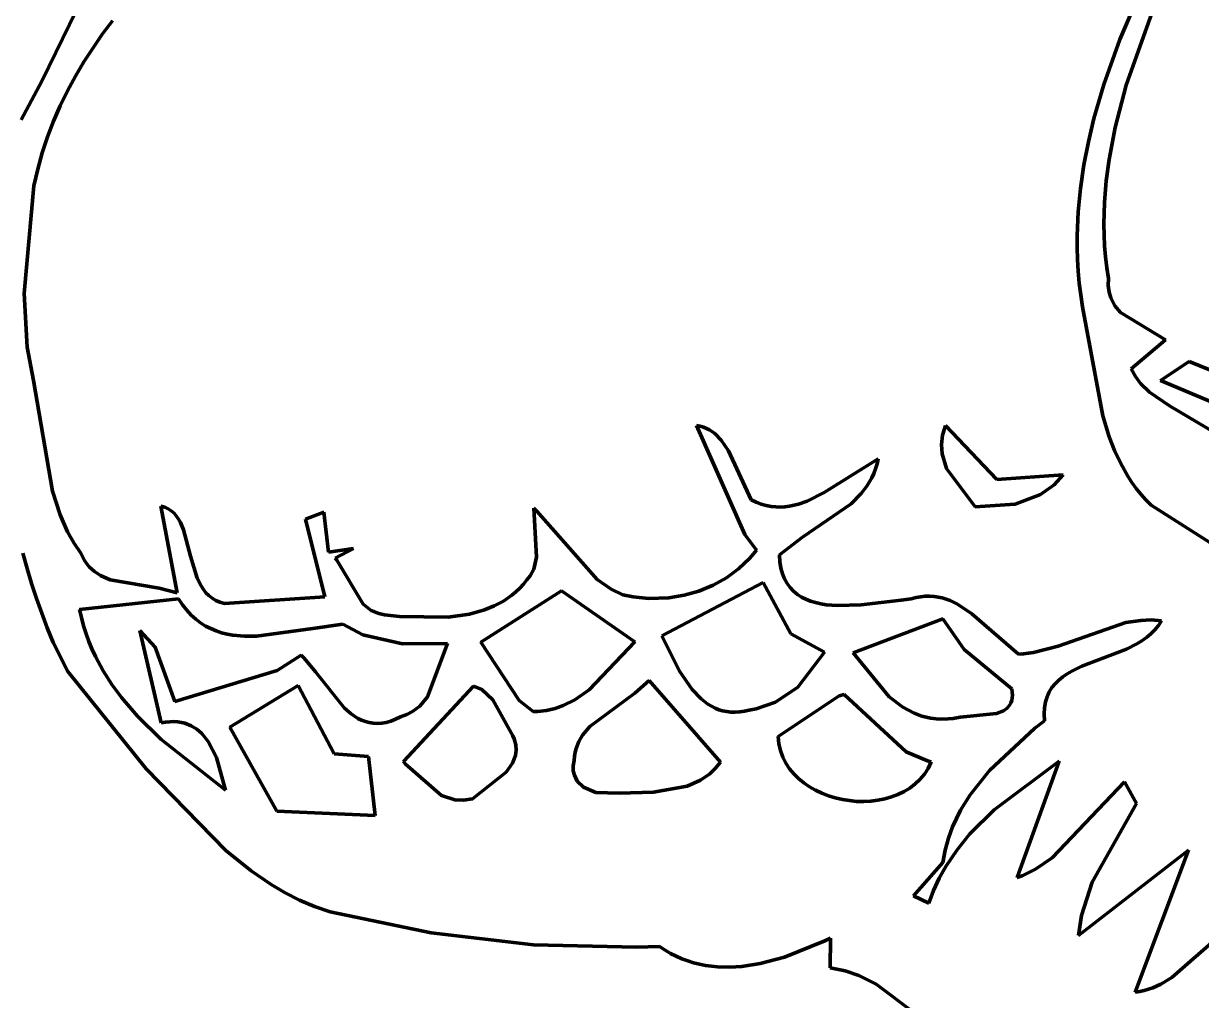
# Model space of a CAD drawing. Header units: millimetres. Extents: x 0 to 15.3, y 0 to 17.7.
# Drawn here: x 4.196 to 5.319, y 14.174 to 15.106 of the extents above; entities that cross this region are included whole.
import ezdxf

# ---------------------------------------------------------------- set-up
doc = ezdxf.new("R2010")
doc.units = ezdxf.units.MM
doc.layers.add('color#0a0a0aff', color=7, linetype='CONTINUOUS', lineweight=100)
doc.layers.add('color#ffffffff', color=7, linetype='CONTINUOUS', lineweight=100)

msp = doc.modelspace()

# ---------------------------------------------------------------- linework, layer by layer
at = {"layer": 'color#0a0a0aff'}
for p, q in [((5.2408, 15.0905), (5.2676, 15.1528)), ((5.2853, 15.1547), (5.247, 15.047)), ((4.213, 15.0506), (4.2529, 15.1324)), ((4.2806, 15.1083), (4.271, 15.0957)), ((4.271, 15.0957), (4.2619, 15.0826)), ((4.2619, 15.0826), (4.2532, 15.0692)), ((5.2256, 15.0476), (5.2408, 15.0905)), ((4.2532, 15.0692), (4.2451, 15.0555)), ((4.1935, 15.0137), (4.213, 15.0506)), ((4.2451, 15.0555), (4.2376, 15.0415)), ((4.2376, 15.0415), (4.2307, 15.0271)), ((5.2162, 15.0149), (5.2256, 15.0476)), ((5.247, 15.047), (5.2365, 15.0066)), ((4.2307, 15.0271), (4.2243, 15.0124)), ((5.2109, 14.9929), (5.2162, 15.0149)), ((4.2243, 15.0124), (4.2186, 14.9975)), ((5.2365, 15.0066), (5.2307, 14.9761)), ((4.2186, 14.9975), (4.2135, 14.9822)), ((5.2066, 14.9707), (5.2109, 14.9929)), ((4.2135, 14.9822), (4.2092, 14.9666)), ((5.2033, 14.9483), (5.2066, 14.9707)), ((5.2307, 14.9761), (5.2279, 14.9556)), ((4.2092, 14.9666), (4.2054, 14.9507)), ((4.2054, 14.9507), (4.1962, 14.8481)), ((5.2012, 14.9259), (5.2033, 14.9483)), ((5.2279, 14.9556), (5.2262, 14.935)), ((5.2002, 14.9033), (5.2012, 14.9259)), ((5.2262, 14.935), (5.2256, 14.9143)), ((5.2256, 14.9143), (5.2258, 14.9039)), ((5.2002, 14.8921), (5.2002, 14.9033)), ((5.2258, 14.9039), (5.2263, 14.8935)), ((5.2005, 14.8807), (5.2002, 14.8921)), ((5.2263, 14.8935), (5.2272, 14.8832)), ((5.2012, 14.8694), (5.2005, 14.8807)), ((5.2272, 14.8832), (5.2284, 14.8727)), ((5.2022, 14.8581), (5.2012, 14.8694)), ((5.2284, 14.8727), (5.23, 14.8623)), ((5.2036, 14.8468), (5.2022, 14.8581)), ((5.23, 14.8623), (5.2298, 14.8556)), ((4.1962, 14.8481), (4.1991, 14.7968)), ((5.2054, 14.8354), (5.2036, 14.8468)), ((5.2298, 14.8556), (5.2306, 14.8494)), ((5.2306, 14.8494), (5.2323, 14.8439)), ((5.2245, 14.7314), (5.2054, 14.8354)), ((5.2323, 14.8439), (5.2362, 14.8365)), ((5.2362, 14.8365), (5.2416, 14.8301)), ((5.2416, 14.8301), (5.2844, 14.8039)), ((5.2844, 14.8039), (5.2516, 14.7764)), ((4.1991, 14.7968), (4.205, 14.7651)), ((5.2795, 14.7651), (5.3071, 14.7834)), ((5.3071, 14.7834), (5.4024, 14.7443)), ((5.2516, 14.7764), (5.2558, 14.7689)), ((5.2558, 14.7689), (5.2606, 14.7624)), ((4.205, 14.7651), (4.2234, 14.6595)), ((5.2606, 14.7624), (5.269, 14.754)), ((5.3688, 14.7275), (5.2795, 14.7651)), ((5.269, 14.754), (5.2883, 14.7408)), ((5.2883, 14.7408), (5.3327, 14.7145)), ((5.2307, 14.7113), (5.2245, 14.7314)), ((4.8834, 14.6181), (4.8373, 14.7222)), ((4.8373, 14.7222), (4.8407, 14.7215)), ((4.8407, 14.7215), (4.8438, 14.7206)), ((4.8438, 14.7206), (4.8496, 14.718)), ((4.8496, 14.718), (4.8546, 14.7147)), ((4.8546, 14.7147), (4.8609, 14.7083)), ((5.0707, 14.704), (5.0718, 14.713)), ((5.0718, 14.713), (5.0736, 14.7191)), ((5.0736, 14.7191), (5.0748, 14.7222)), ((5.0748, 14.7222), (5.1235, 14.6708)), ((4.8609, 14.7083), (4.8677, 14.698)), ((5.0714, 14.6952), (5.0707, 14.704)), ((5.2358, 14.6984), (5.2307, 14.7113)), ((4.8677, 14.698), (4.8895, 14.6513)), ((4.959, 14.6582), (5.0105, 14.6905)), ((5.0105, 14.6905), (5.0094, 14.6856)), ((5.0757, 14.6811), (5.0714, 14.6952)), ((5.2417, 14.6858), (5.2358, 14.6984)), ((5.008, 14.6809), (5.0063, 14.6764)), ((5.0094, 14.6856), (5.008, 14.6809)), ((5.1028, 14.6447), (5.0757, 14.6811)), ((5.2485, 14.6737), (5.2417, 14.6858)), ((5.0044, 14.6722), (4.9998, 14.6643)), ((5.0063, 14.6764), (5.0044, 14.6722)), ((5.1235, 14.6708), (5.1869, 14.675)), ((5.1869, 14.675), (5.1782, 14.6655)), ((5.2524, 14.6679), (5.2485, 14.6737)), ((5.2565, 14.6622), (5.2524, 14.6679)), ((4.2234, 14.6595), (4.2305, 14.637)), ((4.9428, 14.6499), (4.959, 14.6582)), ((4.9943, 14.6572), (4.9846, 14.6475)), ((4.9998, 14.6643), (4.9943, 14.6572)), ((5.1652, 14.6563), (5.141, 14.6473)), ((5.1782, 14.6655), (5.1652, 14.6563)), ((5.2609, 14.6567), (5.2565, 14.6622)), ((5.2656, 14.6514), (5.2609, 14.6567)), ((4.342, 14.5627), (4.3266, 14.6453)), ((4.3266, 14.6453), (4.3303, 14.6442)), ((4.3303, 14.6442), (4.3335, 14.6428)), ((4.8895, 14.6513), (4.8943, 14.6491)), ((4.8943, 14.6491), (4.899, 14.6473)), ((4.899, 14.6473), (4.9037, 14.646)), ((4.9037, 14.646), (4.9083, 14.645)), ((4.9083, 14.645), (4.9128, 14.6445)), ((4.9128, 14.6445), (4.9173, 14.6443)), ((4.9173, 14.6443), (4.9216, 14.6445)), ((4.9216, 14.6445), (4.926, 14.6451)), ((4.926, 14.6451), (4.9345, 14.647)), ((4.9345, 14.647), (4.9428, 14.6499)), ((4.9846, 14.6475), (4.9382, 14.6157)), ((5.141, 14.6473), (5.1028, 14.6447)), ((5.2707, 14.6462), (5.2656, 14.6514)), ((5.3901, 14.5698), (5.2707, 14.6462)), ((4.2305, 14.637), (4.2377, 14.6208)), ((4.3335, 14.6428), (4.3365, 14.6408)), ((4.3365, 14.6408), (4.3391, 14.6385)), ((4.3391, 14.6385), (4.3413, 14.6359)), ((4.3413, 14.6359), (4.3434, 14.6329)), ((4.3434, 14.6329), (4.3452, 14.6297)), ((4.4646, 14.6329), (4.4818, 14.6394)), ((4.483, 14.5586), (4.4646, 14.6329)), ((4.4818, 14.6394), (4.4863, 14.6012)), ((4.6846, 14.5966), (4.6823, 14.6434)), ((4.6823, 14.6434), (4.6851, 14.6404)), ((4.6851, 14.6404), (4.7424, 14.5753)), ((4.3452, 14.6297), (4.3482, 14.6225)), ((4.3482, 14.6225), (4.3549, 14.5974)), ((4.2377, 14.6208), (4.2436, 14.6104)), ((4.2436, 14.6104), (4.2504, 14.6003)), ((4.8945, 14.6034), (4.8834, 14.6181)), ((4.9382, 14.6157), (4.9163, 14.5989)), ((4.1991, 14.5859), (4.1951, 14.6003)), ((4.2504, 14.6003), (4.2521, 14.5966)), ((4.4863, 14.6012), (4.5103, 14.6049)), ((4.5103, 14.6049), (4.4929, 14.5957)), ((4.8881, 14.5957), (4.8945, 14.6034)), ((4.2521, 14.5966), (4.2539, 14.5933)), ((4.2539, 14.5933), (4.256, 14.5902)), ((4.256, 14.5902), (4.2582, 14.5875)), ((4.3549, 14.5974), (4.3612, 14.5765)), ((4.4929, 14.5957), (4.4943, 14.5937)), ((4.4943, 14.5937), (4.5194, 14.5517)), ((4.6822, 14.5851), (4.6846, 14.5966)), ((4.8774, 14.5855), (4.8881, 14.5957)), ((4.9163, 14.5989), (4.9168, 14.5922)), ((4.9168, 14.5922), (4.9178, 14.5862)), ((4.2033, 14.5715), (4.1991, 14.5859)), ((4.2582, 14.5875), (4.2632, 14.5828)), ((4.2632, 14.5828), (4.2689, 14.5791)), ((4.2689, 14.5791), (4.2783, 14.575)), ((4.6755, 14.5749), (4.6788, 14.5787)), ((4.6788, 14.5787), (4.6822, 14.5851)), ((4.853, 14.5698), (4.8657, 14.5769)), ((4.8657, 14.5769), (4.8774, 14.5855)), ((4.9178, 14.5862), (4.9193, 14.5807)), ((4.9193, 14.5807), (4.9213, 14.5758)), ((4.208, 14.5573), (4.2033, 14.5715)), ((4.2783, 14.575), (4.3251, 14.5671)), ((4.3251, 14.5671), (4.342, 14.5627)), ((4.3612, 14.5765), (4.3649, 14.5691)), ((4.3649, 14.5691), (4.3671, 14.5658)), ((4.3671, 14.5658), (4.3695, 14.5627)), ((4.6651, 14.5635), (4.6687, 14.567)), ((4.6687, 14.567), (4.6722, 14.5708)), ((4.6722, 14.5708), (4.6755, 14.5749)), ((4.7424, 14.5753), (4.7558, 14.566)), ((4.7558, 14.566), (4.7671, 14.5605)), ((4.9007, 14.5725), (4.8043, 14.5215)), ((4.8395, 14.5642), (4.853, 14.5698)), ((4.9271, 14.5235), (4.9007, 14.5725)), ((4.9213, 14.5758), (4.9237, 14.5714)), ((4.9237, 14.5714), (4.9266, 14.5675)), ((4.9266, 14.5675), (4.9298, 14.5641)), ((4.213, 14.5431), (4.208, 14.5573)), ((4.3435, 14.5568), (4.249, 14.5468)), ((4.3473, 14.5511), (4.3435, 14.5568)), ((4.3695, 14.5627), (4.3723, 14.5599)), ((4.3723, 14.5599), (4.3754, 14.5575)), ((4.3754, 14.5575), (4.3789, 14.5554)), ((4.3789, 14.5554), (4.3828, 14.5538)), ((4.3872, 14.5525), (4.483, 14.5586)), ((4.7085, 14.5646), (4.6317, 14.5156)), ((4.6444, 14.55), (4.6531, 14.5546)), ((4.6531, 14.5546), (4.6613, 14.5603)), ((4.6613, 14.5603), (4.6651, 14.5635)), ((4.7786, 14.5158), (4.7085, 14.5646)), ((4.7671, 14.5605), (4.7768, 14.5587)), ((4.7768, 14.5587), (4.7914, 14.5573)), ((4.7914, 14.5573), (4.811, 14.5579)), ((4.811, 14.5579), (4.8254, 14.5603)), ((4.8254, 14.5603), (4.8395, 14.5642)), ((4.9298, 14.5641), (4.9334, 14.5611)), ((4.9334, 14.5611), (4.9373, 14.5585)), ((4.9373, 14.5585), (4.9415, 14.5564)), ((4.9415, 14.5564), (4.946, 14.5546)), ((4.946, 14.5546), (4.9508, 14.5532)), ((4.9942, 14.5511), (5.0325, 14.5557)), ((5.0325, 14.5557), (5.042, 14.5568)), ((5.042, 14.5568), (5.0466, 14.558)), ((5.0466, 14.558), (5.051, 14.5588)), ((5.051, 14.5588), (5.0554, 14.5593)), ((5.0554, 14.5593), (5.0596, 14.5594)), ((5.0596, 14.5594), (5.0637, 14.5591)), ((5.0637, 14.5591), (5.0715, 14.5577)), ((5.0715, 14.5577), (5.079, 14.5552)), ((5.079, 14.5552), (5.0862, 14.5517)), ((4.2183, 14.5291), (4.213, 14.5431)), ((4.249, 14.5468), (4.2508, 14.5389)), ((4.3513, 14.5459), (4.3473, 14.5511)), ((4.3555, 14.5414), (4.3513, 14.5459)), ((4.3828, 14.5538), (4.3872, 14.5525)), ((4.5194, 14.5517), (4.5272, 14.5456)), ((4.5272, 14.5456), (4.5343, 14.5427)), ((4.6207, 14.5422), (4.6352, 14.5462)), ((4.6352, 14.5462), (4.6444, 14.55)), ((4.9508, 14.5532), (4.9557, 14.5521)), ((4.9557, 14.5521), (4.9609, 14.5512)), ((4.9609, 14.5512), (4.9716, 14.5504)), ((4.9716, 14.5504), (4.9942, 14.5511)), ((5.0862, 14.5517), (5.0998, 14.5426)), ((4.2508, 14.5389), (4.2528, 14.5312)), ((4.3599, 14.5374), (4.3555, 14.5414)), ((4.3644, 14.5339), (4.3599, 14.5374)), ((4.3692, 14.5309), (4.3644, 14.5339)), ((4.5001, 14.5326), (4.4714, 14.5286)), ((4.5192, 14.5225), (4.5001, 14.5326)), ((4.5343, 14.5427), (4.5397, 14.5416)), ((4.5397, 14.5416), (4.5542, 14.54)), ((4.5542, 14.54), (4.6004, 14.5392)), ((4.6004, 14.5392), (4.6207, 14.5422)), ((5.072, 14.5377), (4.9866, 14.5052)), ((5.0925, 14.5084), (5.072, 14.5377)), ((5.0998, 14.5426), (5.1441, 14.504)), ((5.1821, 14.5117), (5.2467, 14.5342)), ((5.2467, 14.5342), (5.261, 14.5363)), ((5.261, 14.5363), (5.2708, 14.5367)), ((5.2708, 14.5367), (5.2807, 14.5359)), ((5.2807, 14.5359), (5.2777, 14.5313)), ((4.224, 14.5151), (4.2183, 14.5291)), ((4.2528, 14.5312), (4.2552, 14.5236)), ((4.2552, 14.5236), (4.2579, 14.5162)), ((4.3268, 14.4384), (4.3066, 14.5267)), ((4.3066, 14.5267), (4.3212, 14.5106)), ((4.3741, 14.5284), (4.3692, 14.5309)), ((4.3792, 14.5263), (4.3741, 14.5284)), ((4.3844, 14.5245), (4.3792, 14.5263)), ((4.3897, 14.5232), (4.3844, 14.5245)), ((4.3952, 14.5222), (4.3897, 14.5232)), ((4.4064, 14.5212), (4.3952, 14.5222)), ((4.4179, 14.5213), (4.4064, 14.5212)), ((4.4714, 14.5286), (4.4179, 14.5213)), ((4.5569, 14.5139), (4.5192, 14.5225)), ((4.8043, 14.5215), (4.8209, 14.4878)), ((4.9594, 14.5061), (4.9271, 14.5235)), ((5.2705, 14.5234), (5.2664, 14.5199)), ((5.2743, 14.5272), (5.2705, 14.5234)), ((5.2777, 14.5313), (5.2743, 14.5272)), ((4.238, 14.4874), (4.224, 14.5151)), ((4.2579, 14.5162), (4.2609, 14.509)), ((4.3212, 14.5106), (4.3398, 14.4588)), ((4.5998, 14.5142), (4.5569, 14.5139)), ((4.5809, 14.4635), (4.5998, 14.5142)), ((4.6317, 14.5156), (4.6682, 14.4599)), ((4.735, 14.4699), (4.7786, 14.5158)), ((5.1586, 14.5055), (5.1821, 14.5117)), ((5.2572, 14.514), (5.2472, 14.5089)), ((5.2619, 14.5168), (5.2572, 14.514)), ((5.2664, 14.5199), (5.2619, 14.5168)), ((4.2609, 14.509), (4.2642, 14.5019)), ((4.2642, 14.5019), (4.2715, 14.4883)), ((4.4376, 14.4886), (4.4604, 14.503)), ((4.4604, 14.503), (4.4631, 14.5001)), ((4.4631, 14.5001), (4.4739, 14.4871)), ((4.9338, 14.4726), (4.9594, 14.5061)), ((4.9866, 14.5052), (5.0211, 14.4634)), ((5.1379, 14.471), (5.0925, 14.5084)), ((5.1441, 14.504), (5.149, 14.5043)), ((5.149, 14.5043), (5.1586, 14.5055)), ((5.2472, 14.5089), (5.2047, 14.4925)), ((4.3126, 14.3948), (4.238, 14.4874)), ((4.2715, 14.4883), (4.2798, 14.4752)), ((4.3398, 14.4588), (4.4376, 14.4886)), ((4.4739, 14.4871), (4.5017, 14.4526)), ((4.8209, 14.4878), (4.8331, 14.4702)), ((5.1951, 14.4879), (5.1906, 14.4853)), ((5.2047, 14.4925), (5.1951, 14.4879)), ((4.7921, 14.4788), (4.7784, 14.4667)), ((4.8601, 14.4011), (4.7921, 14.4788)), ((5.1792, 14.4759), (5.1761, 14.4722)), ((5.1826, 14.4793), (5.1792, 14.4759)), ((5.1864, 14.4824), (5.1826, 14.4793)), ((5.1906, 14.4853), (5.1864, 14.4824)), ((4.2798, 14.4752), (4.289, 14.4628)), ((4.4575, 14.4743), (4.3924, 14.4345)), ((4.4919, 14.4089), (4.4575, 14.4743)), ((4.6246, 14.4734), (4.5579, 14.4015)), ((4.6325, 14.4703), (4.6246, 14.4734)), ((4.6432, 14.4604), (4.6325, 14.4703)), ((4.7212, 14.4605), (4.735, 14.4699)), ((4.7784, 14.4667), (4.7356, 14.435)), ((4.8331, 14.4702), (4.8418, 14.4613)), ((4.9127, 14.4582), (4.9338, 14.4726)), ((4.9781, 14.4656), (4.9733, 14.4642)), ((5.037, 14.411), (4.9781, 14.4656)), ((5.1383, 14.4678), (5.1379, 14.471)), ((5.1384, 14.4649), (5.1383, 14.4678)), ((5.1383, 14.4623), (5.1384, 14.4649)), ((5.1736, 14.468), (5.1715, 14.4635)), ((5.1761, 14.4722), (5.1736, 14.468)), ((4.289, 14.4628), (4.3042, 14.445)), ((4.5666, 14.4492), (4.5736, 14.4545)), ((4.5736, 14.4545), (4.5809, 14.4635)), ((4.6622, 14.426), (4.6432, 14.4604)), ((4.6682, 14.4599), (4.6816, 14.4495)), ((4.7024, 14.4523), (4.7101, 14.455)), ((4.7101, 14.455), (4.7212, 14.4605)), ((4.8418, 14.4613), (4.8481, 14.4565)), ((4.8481, 14.4565), (4.8549, 14.4526)), ((4.8942, 14.4519), (4.9127, 14.4582)), ((4.9733, 14.4642), (4.9151, 14.4254)), ((5.0211, 14.4634), (5.0341, 14.4535)), ((5.0341, 14.4535), (5.0447, 14.4478)), ((5.1333, 14.4526), (5.136, 14.4558)), ((5.136, 14.4558), (5.137, 14.4577)), ((5.137, 14.4577), (5.1378, 14.4599)), ((5.1378, 14.4599), (5.1383, 14.4623)), ((5.17, 14.4585), (5.169, 14.453)), ((5.1715, 14.4635), (5.17, 14.4585)), ((4.3042, 14.445), (4.3267, 14.423)), ((4.5017, 14.4526), (4.508, 14.4472)), ((4.508, 14.4472), (4.5145, 14.4428)), ((4.5145, 14.4428), (4.518, 14.4411)), ((4.5458, 14.4402), (4.5504, 14.442)), ((4.5504, 14.442), (4.5551, 14.4444)), ((4.5551, 14.4444), (4.5612, 14.4464)), ((4.5612, 14.4464), (4.5666, 14.4492)), ((4.6816, 14.4495), (4.6859, 14.4495)), ((4.6859, 14.4495), (4.6943, 14.4504)), ((4.6943, 14.4504), (4.7024, 14.4523)), ((4.8549, 14.4526), (4.8585, 14.4511)), ((4.8585, 14.4511), (4.8622, 14.45)), ((4.8622, 14.45), (4.8661, 14.4492)), ((4.8661, 14.4492), (4.8701, 14.4487)), ((4.8701, 14.4487), (4.8742, 14.4486)), ((4.8742, 14.4486), (4.8785, 14.4489)), ((4.8785, 14.4489), (4.8829, 14.4496)), ((4.8829, 14.4496), (4.8875, 14.4507)), ((4.8875, 14.4507), (4.8942, 14.4519)), ((5.0447, 14.4478), (5.0522, 14.445)), ((5.0522, 14.445), (5.0602, 14.443)), ((5.0602, 14.443), (5.0685, 14.4421)), ((5.0685, 14.4421), (5.0773, 14.4422)), ((5.0773, 14.4422), (5.0819, 14.4427)), ((5.0819, 14.4427), (5.0886, 14.4439)), ((5.0886, 14.4439), (5.1232, 14.4476)), ((5.1232, 14.4476), (5.1298, 14.4501)), ((5.1298, 14.4501), (5.1333, 14.4526)), ((5.169, 14.453), (5.1687, 14.447)), ((5.1687, 14.447), (5.169, 14.4404)), ((4.331, 14.4391), (4.3268, 14.4384)), ((4.3351, 14.4396), (4.331, 14.4391)), ((4.339, 14.4397), (4.3351, 14.4396)), ((4.3426, 14.4395), (4.339, 14.4397)), ((4.3461, 14.439), (4.3426, 14.4395)), ((4.3494, 14.4382), (4.3461, 14.439)), ((4.3555, 14.4358), (4.3494, 14.4382)), ((4.3609, 14.4325), (4.3555, 14.4358)), ((4.3657, 14.4283), (4.3609, 14.4325)), ((4.3924, 14.4345), (4.4371, 14.3542)), ((4.518, 14.4411), (4.5216, 14.4397)), ((4.5216, 14.4397), (4.5252, 14.4387)), ((4.5252, 14.4387), (4.5291, 14.4381)), ((4.5291, 14.4381), (4.533, 14.4379)), ((4.533, 14.4379), (4.5371, 14.4381)), ((4.5371, 14.4381), (4.5414, 14.4389)), ((4.5414, 14.4389), (4.5458, 14.4402)), ((4.7356, 14.435), (4.7287, 14.4267)), ((5.1599, 14.4333), (5.1165, 14.3932)), ((5.169, 14.4404), (5.1599, 14.4333)), ((4.3267, 14.423), (4.3883, 14.3744)), ((4.3718, 14.4207), (4.3657, 14.4283)), ((4.3796, 14.4054), (4.3718, 14.4207)), ((4.6634, 14.4232), (4.6622, 14.426)), ((4.6649, 14.4176), (4.6634, 14.4232)), ((4.7251, 14.4206), (4.7225, 14.4139)), ((4.7287, 14.4267), (4.7251, 14.4206)), ((4.9151, 14.4254), (4.9159, 14.4186)), ((4.5245, 14.4063), (4.4919, 14.4089)), ((4.6646, 14.4074), (4.6653, 14.4124)), ((4.6653, 14.4124), (4.6649, 14.4176)), ((4.7215, 14.4104), (4.7209, 14.4066)), ((4.7225, 14.4139), (4.7215, 14.4104)), ((4.9159, 14.4186), (4.9174, 14.4121)), ((4.9174, 14.4121), (4.9196, 14.4059)), ((5.0574, 14.4022), (5.037, 14.411)), ((4.3883, 14.3744), (4.3796, 14.4054)), ((4.5308, 14.35), (4.5245, 14.4063)), ((4.5579, 14.4015), (4.5596, 14.3995)), ((4.5596, 14.3995), (4.5942, 14.3691)), ((4.6558, 14.3915), (4.6619, 14.4002)), ((4.6619, 14.4002), (4.6646, 14.4074)), ((4.7206, 14.4027), (4.7197, 14.3975)), ((4.7197, 14.3975), (4.7198, 14.3927)), ((4.7209, 14.4066), (4.7206, 14.4027)), ((4.8552, 14.3951), (4.8601, 14.4011)), ((4.9196, 14.4059), (4.9225, 14.4002)), ((4.9225, 14.4002), (4.926, 14.3948)), ((5.0611, 14.4012), (5.0574, 14.4022)), ((5.0581, 14.3951), (5.0611, 14.4012)), ((5.1209, 14.3555), (5.1831, 14.4021)), ((5.1831, 14.4021), (5.143, 14.2909)), ((4.3884, 14.3167), (4.3126, 14.3948)), ((4.6236, 14.3661), (4.6558, 14.3915)), ((4.7198, 14.3927), (4.7208, 14.3885)), ((4.7208, 14.3885), (4.7236, 14.383)), ((4.8412, 14.3839), (4.8499, 14.39)), ((4.8499, 14.39), (4.8552, 14.3951)), ((4.926, 14.3948), (4.93, 14.3899)), ((4.93, 14.3899), (4.9346, 14.3853)), ((5.0503, 14.3846), (5.0545, 14.3896)), ((5.0545, 14.3896), (5.0581, 14.3951)), ((5.1165, 14.3932), (5.0982, 14.37)), ((4.7236, 14.383), (4.7294, 14.3773)), ((4.7294, 14.3773), (4.7413, 14.3721)), ((4.7964, 14.3724), (4.8283, 14.3781)), ((4.8283, 14.3781), (4.8412, 14.3839)), ((4.9346, 14.3853), (4.9395, 14.3812)), ((4.9395, 14.3812), (4.9449, 14.3775)), ((4.9449, 14.3775), (4.9507, 14.3742)), ((5.0351, 14.373), (5.0406, 14.3763)), ((5.0406, 14.3763), (5.0457, 14.3802)), ((5.0457, 14.3802), (5.0503, 14.3846)), ((5.1762, 14.3096), (5.2452, 14.3824)), ((5.2452, 14.3824), (5.2567, 14.3615)), ((4.5942, 14.3691), (4.6068, 14.3652)), ((4.6068, 14.3652), (4.615, 14.3648)), ((4.615, 14.3648), (4.6236, 14.3661)), ((4.7413, 14.3721), (4.7636, 14.3715)), ((4.7636, 14.3715), (4.7964, 14.3724)), ((4.9507, 14.3742), (4.9568, 14.3713)), ((4.9568, 14.3713), (4.9631, 14.3689)), ((4.9631, 14.3689), (4.9696, 14.3669)), ((4.9696, 14.3669), (4.9763, 14.3653)), ((4.9763, 14.3653), (4.9831, 14.3643)), ((4.9831, 14.3643), (4.9899, 14.3636)), ((4.9899, 14.3636), (4.9967, 14.3635)), ((4.9967, 14.3635), (5.0035, 14.3638)), ((5.0035, 14.3638), (5.0102, 14.3647)), ((5.0102, 14.3647), (5.0168, 14.366)), ((5.0168, 14.366), (5.0232, 14.3678)), ((5.0232, 14.3678), (5.0293, 14.3701)), ((5.0293, 14.3701), (5.0351, 14.373)), ((5.0982, 14.37), (5.089, 14.3551)), ((4.4371, 14.3542), (4.5308, 14.35)), ((5.089, 14.3551), (5.0814, 14.3394)), ((5.0979, 14.3325), (5.1209, 14.3555)), ((5.2567, 14.3615), (5.2145, 14.2865)), ((5.0814, 14.3394), (5.0774, 14.3284)), ((5.0857, 14.3175), (5.0979, 14.3325)), ((5.0774, 14.3284), (5.0743, 14.3171)), ((4.4126, 14.2973), (4.3884, 14.3167)), ((5.0743, 14.3171), (5.0721, 14.3054)), ((5.0749, 14.3016), (5.0857, 14.3175)), ((5.1605, 14.2991), (5.1762, 14.3096)), ((5.2016, 14.2356), (5.3063, 14.317)), ((5.3063, 14.317), (5.2554, 14.1816)), ((4.4318, 14.2842), (4.4126, 14.2973)), ((5.0721, 14.3054), (5.044, 14.2734)), ((5.0687, 14.2903), (5.0749, 14.3016)), ((5.1476, 14.2927), (5.1605, 14.2991)), ((5.0633, 14.2786), (5.0687, 14.2903)), ((5.143, 14.2909), (5.1476, 14.2927)), ((5.2145, 14.2865), (5.2044, 14.2548)), ((4.4451, 14.2764), (4.4318, 14.2842)), ((4.4589, 14.2694), (4.4451, 14.2764)), ((5.044, 14.2734), (5.0589, 14.2664)), ((5.0589, 14.2664), (5.0633, 14.2786)), ((4.4732, 14.2633), (4.4589, 14.2694)), ((4.4881, 14.2581), (4.4732, 14.2633)), ((4.5844, 14.2381), (4.4881, 14.2581)), ((5.2044, 14.2548), (5.2016, 14.2356)), ((4.6819, 14.2269), (4.5844, 14.2381)), ((4.9597, 14.2305), (4.9212, 14.2149)), ((4.9649, 14.233), (4.9597, 14.2305)), ((4.9648, 14.2048), (4.9649, 14.233)), ((5.2905, 14.1957), (5.3359, 14.2355)), ((4.7802, 14.2244), (4.6819, 14.2269)), ((4.8021, 14.2251), (4.7802, 14.2244)), ((4.8073, 14.2216), (4.8021, 14.2251)), ((4.8125, 14.2185), (4.8073, 14.2216)), ((4.8179, 14.2158), (4.8125, 14.2185)), ((4.8233, 14.2134), (4.8179, 14.2158)), ((4.8289, 14.2114), (4.8233, 14.2134)), ((4.8344, 14.2097), (4.8289, 14.2114)), ((4.8458, 14.2072), (4.8344, 14.2097)), ((4.8572, 14.2058), (4.8458, 14.2072)), ((4.8805, 14.2062), (4.8689, 14.2055)), ((4.8981, 14.2089), (4.8805, 14.2062)), ((4.9212, 14.2149), (4.8981, 14.2089)), ((4.8689, 14.2055), (4.8572, 14.2058)), ((4.9789, 14.2019), (4.9648, 14.2048)), ((4.9921, 14.1974), (4.9789, 14.2019)), ((5.0087, 14.1893), (4.9921, 14.1974)), ((5.2798, 14.1891), (5.2905, 14.1957)), ((5.0456, 14.1612), (5.0087, 14.1893)), ((5.2641, 14.1831), (5.2722, 14.1857)), ((5.2722, 14.1857), (5.2798, 14.1891)), ((5.2554, 14.1816), (5.2599, 14.1822)), ((5.2599, 14.1822), (5.2641, 14.1831))]:
    msp.add_line(p, q, dxfattribs=at)
at = {"layer": 'color#ffffffff'}
for p, q in [((5.2676, 15.1528), (5.2408, 15.0905)), ((5.247, 15.047), (5.2853, 15.1547)), ((4.2529, 15.1324), (4.213, 15.0506)), ((4.271, 15.0957), (4.2806, 15.1083)), ((4.2619, 15.0826), (4.271, 15.0957)), ((4.2532, 15.0692), (4.2619, 15.0826)), ((5.2408, 15.0905), (5.2256, 15.0476)), ((4.2451, 15.0555), (4.2532, 15.0692)), ((4.213, 15.0506), (4.1935, 15.0137)), ((4.2376, 15.0415), (4.2451, 15.0555)), ((4.2307, 15.0271), (4.2376, 15.0415)), ((5.2256, 15.0476), (5.2162, 15.0149)), ((5.2365, 15.0066), (5.247, 15.047)), ((4.2243, 15.0124), (4.2307, 15.0271)), ((5.2162, 15.0149), (5.2109, 14.9929)), ((4.2186, 14.9975), (4.2243, 15.0124)), ((5.2307, 14.9761), (5.2365, 15.0066)), ((4.2135, 14.9822), (4.2186, 14.9975)), ((5.2109, 14.9929), (5.2066, 14.9707)), ((4.2092, 14.9666), (4.2135, 14.9822)), ((5.2066, 14.9707), (5.2033, 14.9483)), ((5.2279, 14.9556), (5.2307, 14.9761)), ((4.2054, 14.9507), (4.2092, 14.9666)), ((4.1962, 14.8481), (4.2054, 14.9507)), ((5.2033, 14.9483), (5.2012, 14.9259)), ((5.2262, 14.935), (5.2279, 14.9556)), ((5.2012, 14.9259), (5.2002, 14.9033)), ((5.2256, 14.9143), (5.2262, 14.935)), ((5.2258, 14.9039), (5.2256, 14.9143)), ((5.2002, 14.9033), (5.2002, 14.8921)), ((5.2263, 14.8935), (5.2258, 14.9039)), ((5.2002, 14.8921), (5.2005, 14.8807)), ((5.2272, 14.8832), (5.2263, 14.8935)), ((5.2005, 14.8807), (5.2012, 14.8694)), ((5.2284, 14.8727), (5.2272, 14.8832)), ((5.2012, 14.8694), (5.2022, 14.8581)), ((5.23, 14.8623), (5.2284, 14.8727)), ((5.2022, 14.8581), (5.2036, 14.8468)), ((5.2298, 14.8556), (5.23, 14.8623)), ((4.1991, 14.7968), (4.1962, 14.8481)), ((5.2036, 14.8468), (5.2054, 14.8354)), ((5.2306, 14.8494), (5.2298, 14.8556)), ((5.2323, 14.8439), (5.2306, 14.8494)), ((5.2054, 14.8354), (5.2245, 14.7314)), ((5.2362, 14.8365), (5.2323, 14.8439)), ((5.2416, 14.8301), (5.2362, 14.8365)), ((5.2844, 14.8039), (5.2416, 14.8301)), ((5.2516, 14.7764), (5.2844, 14.8039)), ((4.205, 14.7651), (4.1991, 14.7968)), ((5.3071, 14.7834), (5.2795, 14.7651)), ((5.4024, 14.7443), (5.3071, 14.7834)), ((5.2558, 14.7689), (5.2516, 14.7764)), ((5.2606, 14.7624), (5.2558, 14.7689)), ((4.2234, 14.6595), (4.205, 14.7651)), ((5.269, 14.754), (5.2606, 14.7624)), ((5.2795, 14.7651), (5.3688, 14.7275)), ((5.2883, 14.7408), (5.269, 14.754)), ((5.3327, 14.7145), (5.2883, 14.7408)), ((5.2245, 14.7314), (5.2307, 14.7113)), ((4.8407, 14.7215), (4.8373, 14.7222)), ((4.8373, 14.7222), (4.8834, 14.6181)), ((4.8438, 14.7206), (4.8407, 14.7215)), ((4.8496, 14.718), (4.8438, 14.7206)), ((4.8546, 14.7147), (4.8496, 14.718)), ((4.8609, 14.7083), (4.8546, 14.7147)), ((5.0718, 14.713), (5.0707, 14.704)), ((5.0736, 14.7191), (5.0718, 14.713)), ((5.0748, 14.7222), (5.0736, 14.7191)), ((5.1235, 14.6708), (5.0748, 14.7222)), ((4.8677, 14.698), (4.8609, 14.7083)), ((5.0707, 14.704), (5.0714, 14.6952)), ((5.2307, 14.7113), (5.2358, 14.6984)), ((4.8895, 14.6513), (4.8677, 14.698)), ((5.0105, 14.6905), (4.959, 14.6582)), ((5.0094, 14.6856), (5.0105, 14.6905)), ((5.0714, 14.6952), (5.0757, 14.6811)), ((5.2358, 14.6984), (5.2417, 14.6858)), ((5.0063, 14.6764), (5.008, 14.6809)), ((5.008, 14.6809), (5.0094, 14.6856)), ((5.0757, 14.6811), (5.1028, 14.6447)), ((5.2417, 14.6858), (5.2485, 14.6737)), ((4.9998, 14.6643), (5.0044, 14.6722)), ((5.0044, 14.6722), (5.0063, 14.6764)), ((5.1869, 14.675), (5.1235, 14.6708)), ((5.1782, 14.6655), (5.1869, 14.675)), ((5.2485, 14.6737), (5.2524, 14.6679)), ((5.2524, 14.6679), (5.2565, 14.6622)), ((4.2305, 14.637), (4.2234, 14.6595)), ((4.959, 14.6582), (4.9428, 14.6499)), ((4.9846, 14.6475), (4.9943, 14.6572)), ((4.9943, 14.6572), (4.9998, 14.6643)), ((5.141, 14.6473), (5.1652, 14.6563)), ((5.1652, 14.6563), (5.1782, 14.6655)), ((5.2565, 14.6622), (5.2609, 14.6567)), ((5.2609, 14.6567), (5.2656, 14.6514)), ((4.3303, 14.6442), (4.3266, 14.6453)), ((4.3266, 14.6453), (4.342, 14.5627)), ((4.3335, 14.6428), (4.3303, 14.6442)), ((4.8943, 14.6491), (4.8895, 14.6513)), ((4.899, 14.6473), (4.8943, 14.6491)), ((4.9037, 14.646), (4.899, 14.6473)), ((4.9083, 14.645), (4.9037, 14.646)), ((4.9128, 14.6445), (4.9083, 14.645)), ((4.9173, 14.6443), (4.9128, 14.6445)), ((4.9216, 14.6445), (4.9173, 14.6443)), ((4.926, 14.6451), (4.9216, 14.6445)), ((4.9345, 14.647), (4.926, 14.6451)), ((4.9428, 14.6499), (4.9345, 14.647)), ((4.9382, 14.6157), (4.9846, 14.6475)), ((5.1028, 14.6447), (5.141, 14.6473)), ((5.2656, 14.6514), (5.2707, 14.6462)), ((5.2707, 14.6462), (5.3901, 14.5698)), ((4.2377, 14.6208), (4.2305, 14.637)), ((4.3365, 14.6408), (4.3335, 14.6428)), ((4.3391, 14.6385), (4.3365, 14.6408)), ((4.3413, 14.6359), (4.3391, 14.6385)), ((4.3434, 14.6329), (4.3413, 14.6359)), ((4.3452, 14.6297), (4.3434, 14.6329)), ((4.4818, 14.6394), (4.4646, 14.6329)), ((4.4646, 14.6329), (4.483, 14.5586)), ((4.4863, 14.6012), (4.4818, 14.6394)), ((4.6851, 14.6404), (4.6823, 14.6434)), ((4.6823, 14.6434), (4.6846, 14.5966)), ((4.7424, 14.5753), (4.6851, 14.6404)), ((4.3482, 14.6225), (4.3452, 14.6297)), ((4.3549, 14.5974), (4.3482, 14.6225)), ((4.2436, 14.6104), (4.2377, 14.6208)), ((4.2504, 14.6003), (4.2436, 14.6104)), ((4.8834, 14.6181), (4.8945, 14.6034)), ((4.9163, 14.5989), (4.9382, 14.6157)), ((4.1951, 14.6003), (4.1991, 14.5859)), ((4.2521, 14.5966), (4.2504, 14.6003)), ((4.5103, 14.6049), (4.4863, 14.6012)), ((4.4929, 14.5957), (4.5103, 14.6049)), ((4.8945, 14.6034), (4.8881, 14.5957)), ((4.2539, 14.5933), (4.2521, 14.5966)), ((4.256, 14.5902), (4.2539, 14.5933)), ((4.2582, 14.5875), (4.256, 14.5902)), ((4.3612, 14.5765), (4.3549, 14.5974)), ((4.4943, 14.5937), (4.4929, 14.5957)), ((4.5194, 14.5517), (4.4943, 14.5937)), ((4.6846, 14.5966), (4.6822, 14.5851)), ((4.8881, 14.5957), (4.8774, 14.5855)), ((4.9168, 14.5922), (4.9163, 14.5989)), ((4.9178, 14.5862), (4.9168, 14.5922)), ((4.1991, 14.5859), (4.2033, 14.5715)), ((4.2632, 14.5828), (4.2582, 14.5875)), ((4.2689, 14.5791), (4.2632, 14.5828)), ((4.2783, 14.575), (4.2689, 14.5791)), ((4.6788, 14.5787), (4.6755, 14.5749)), ((4.6822, 14.5851), (4.6788, 14.5787)), ((4.8657, 14.5769), (4.853, 14.5698)), ((4.8774, 14.5855), (4.8657, 14.5769)), ((4.9193, 14.5807), (4.9178, 14.5862)), ((4.9213, 14.5758), (4.9193, 14.5807)), ((4.2033, 14.5715), (4.208, 14.5573)), ((4.3251, 14.5671), (4.2783, 14.575)), ((4.342, 14.5627), (4.3251, 14.5671)), ((4.3649, 14.5691), (4.3612, 14.5765)), ((4.3671, 14.5658), (4.3649, 14.5691)), ((4.3695, 14.5627), (4.3671, 14.5658)), ((4.6687, 14.567), (4.6651, 14.5635)), ((4.6722, 14.5708), (4.6687, 14.567)), ((4.6755, 14.5749), (4.6722, 14.5708)), ((4.7558, 14.566), (4.7424, 14.5753)), ((4.7671, 14.5605), (4.7558, 14.566)), ((4.8043, 14.5215), (4.9007, 14.5725)), ((4.853, 14.5698), (4.8395, 14.5642)), ((4.9007, 14.5725), (4.9271, 14.5235)), ((4.9237, 14.5714), (4.9213, 14.5758)), ((4.9266, 14.5675), (4.9237, 14.5714)), ((4.9298, 14.5641), (4.9266, 14.5675)), ((4.208, 14.5573), (4.213, 14.5431)), ((4.249, 14.5468), (4.3435, 14.5568)), ((4.3435, 14.5568), (4.3473, 14.5511)), ((4.3723, 14.5599), (4.3695, 14.5627)), ((4.3754, 14.5575), (4.3723, 14.5599)), ((4.3789, 14.5554), (4.3754, 14.5575)), ((4.3828, 14.5538), (4.3789, 14.5554)), ((4.483, 14.5586), (4.3872, 14.5525)), ((4.6317, 14.5156), (4.7085, 14.5646)), ((4.6531, 14.5546), (4.6444, 14.55)), ((4.6613, 14.5603), (4.6531, 14.5546)), ((4.6651, 14.5635), (4.6613, 14.5603)), ((4.7085, 14.5646), (4.7786, 14.5158)), ((4.7768, 14.5587), (4.7671, 14.5605)), ((4.7914, 14.5573), (4.7768, 14.5587)), ((4.811, 14.5579), (4.7914, 14.5573)), ((4.8254, 14.5603), (4.811, 14.5579)), ((4.8395, 14.5642), (4.8254, 14.5603)), ((4.9334, 14.5611), (4.9298, 14.5641)), ((4.9373, 14.5585), (4.9334, 14.5611)), ((4.9415, 14.5564), (4.9373, 14.5585)), ((4.946, 14.5546), (4.9415, 14.5564)), ((4.9508, 14.5532), (4.946, 14.5546)), ((5.0325, 14.5557), (4.9942, 14.5511)), ((5.042, 14.5568), (5.0325, 14.5557)), ((5.0466, 14.558), (5.042, 14.5568)), ((5.051, 14.5588), (5.0466, 14.558)), ((5.0554, 14.5593), (5.051, 14.5588)), ((5.0596, 14.5594), (5.0554, 14.5593)), ((5.0637, 14.5591), (5.0596, 14.5594)), ((5.0715, 14.5577), (5.0637, 14.5591)), ((5.079, 14.5552), (5.0715, 14.5577)), ((5.0862, 14.5517), (5.079, 14.5552)), ((4.213, 14.5431), (4.2183, 14.5291)), ((4.2508, 14.5389), (4.249, 14.5468)), ((4.3473, 14.5511), (4.3513, 14.5459)), ((4.3513, 14.5459), (4.3555, 14.5414)), ((4.3872, 14.5525), (4.3828, 14.5538)), ((4.5272, 14.5456), (4.5194, 14.5517)), ((4.5343, 14.5427), (4.5272, 14.5456)), ((4.6352, 14.5462), (4.6207, 14.5422)), ((4.6444, 14.55), (4.6352, 14.5462)), ((4.9557, 14.5521), (4.9508, 14.5532)), ((4.9609, 14.5512), (4.9557, 14.5521)), ((4.9716, 14.5504), (4.9609, 14.5512)), ((4.9942, 14.5511), (4.9716, 14.5504)), ((5.0998, 14.5426), (5.0862, 14.5517)), ((4.2528, 14.5312), (4.2508, 14.5389)), ((4.3555, 14.5414), (4.3599, 14.5374)), ((4.3599, 14.5374), (4.3644, 14.5339)), ((4.3644, 14.5339), (4.3692, 14.5309)), ((4.4714, 14.5286), (4.5001, 14.5326)), ((4.5001, 14.5326), (4.5192, 14.5225)), ((4.5397, 14.5416), (4.5343, 14.5427)), ((4.5542, 14.54), (4.5397, 14.5416)), ((4.6004, 14.5392), (4.5542, 14.54)), ((4.6207, 14.5422), (4.6004, 14.5392)), ((4.9866, 14.5052), (5.072, 14.5377)), ((5.072, 14.5377), (5.0925, 14.5084)), ((5.1441, 14.504), (5.0998, 14.5426)), ((5.2467, 14.5342), (5.1821, 14.5117)), ((5.261, 14.5363), (5.2467, 14.5342)), ((5.2708, 14.5367), (5.261, 14.5363)), ((5.2807, 14.5359), (5.2708, 14.5367)), ((5.2777, 14.5313), (5.2807, 14.5359)), ((4.2183, 14.5291), (4.224, 14.5151)), ((4.2552, 14.5236), (4.2528, 14.5312)), ((4.2579, 14.5162), (4.2552, 14.5236)), ((4.3212, 14.5106), (4.3066, 14.5267)), ((4.3066, 14.5267), (4.3268, 14.4384)), ((4.3692, 14.5309), (4.3741, 14.5284)), ((4.3741, 14.5284), (4.3792, 14.5263)), ((4.3792, 14.5263), (4.3844, 14.5245)), ((4.3844, 14.5245), (4.3897, 14.5232)), ((4.3897, 14.5232), (4.3952, 14.5222)), ((4.3952, 14.5222), (4.4064, 14.5212)), ((4.4064, 14.5212), (4.4179, 14.5213)), ((4.4179, 14.5213), (4.4714, 14.5286)), ((4.5192, 14.5225), (4.5569, 14.5139)), ((4.8209, 14.4878), (4.8043, 14.5215)), ((4.9271, 14.5235), (4.9594, 14.5061)), ((5.2664, 14.5199), (5.2705, 14.5234)), ((5.2705, 14.5234), (5.2743, 14.5272)), ((5.2743, 14.5272), (5.2777, 14.5313)), ((4.224, 14.5151), (4.238, 14.4874)), ((4.2609, 14.509), (4.2579, 14.5162)), ((4.3398, 14.4588), (4.3212, 14.5106)), ((4.5569, 14.5139), (4.5998, 14.5142)), ((4.5998, 14.5142), (4.5809, 14.4635)), ((4.6682, 14.4599), (4.6317, 14.5156)), ((4.7786, 14.5158), (4.735, 14.4699)), ((5.1821, 14.5117), (5.1586, 14.5055)), ((5.2472, 14.5089), (5.2572, 14.514)), ((5.2572, 14.514), (5.2619, 14.5168)), ((5.2619, 14.5168), (5.2664, 14.5199)), ((4.2642, 14.5019), (4.2609, 14.509)), ((4.2715, 14.4883), (4.2642, 14.5019)), ((4.4604, 14.503), (4.4376, 14.4886)), ((4.4631, 14.5001), (4.4604, 14.503)), ((4.4739, 14.4871), (4.4631, 14.5001)), ((4.9594, 14.5061), (4.9338, 14.4726)), ((5.0211, 14.4634), (4.9866, 14.5052)), ((5.0925, 14.5084), (5.1379, 14.471)), ((5.149, 14.5043), (5.1441, 14.504)), ((5.1586, 14.5055), (5.149, 14.5043)), ((5.2047, 14.4925), (5.2472, 14.5089)), ((4.238, 14.4874), (4.3126, 14.3948)), ((4.2798, 14.4752), (4.2715, 14.4883)), ((4.4376, 14.4886), (4.3398, 14.4588)), ((4.5017, 14.4526), (4.4739, 14.4871)), ((4.8331, 14.4702), (4.8209, 14.4878)), ((5.1906, 14.4853), (5.1951, 14.4879)), ((5.1951, 14.4879), (5.2047, 14.4925)), ((4.7784, 14.4667), (4.7921, 14.4788)), ((4.7921, 14.4788), (4.8601, 14.4011)), ((5.1761, 14.4722), (5.1792, 14.4759)), ((5.1792, 14.4759), (5.1826, 14.4793)), ((5.1826, 14.4793), (5.1864, 14.4824)), ((5.1864, 14.4824), (5.1906, 14.4853)), ((4.289, 14.4628), (4.2798, 14.4752)), ((4.3924, 14.4345), (4.4575, 14.4743)), ((4.4575, 14.4743), (4.4919, 14.4089)), ((4.5579, 14.4015), (4.6246, 14.4734)), ((4.6246, 14.4734), (4.6325, 14.4703)), ((4.6325, 14.4703), (4.6432, 14.4604)), ((4.735, 14.4699), (4.7212, 14.4605)), ((4.7356, 14.435), (4.7784, 14.4667)), ((4.8418, 14.4613), (4.8331, 14.4702)), ((4.9338, 14.4726), (4.9127, 14.4582)), ((4.9733, 14.4642), (4.9781, 14.4656)), ((4.9781, 14.4656), (5.037, 14.411)), ((5.1379, 14.471), (5.1383, 14.4678)), ((5.1383, 14.4678), (5.1384, 14.4649)), ((5.1384, 14.4649), (5.1383, 14.4623)), ((5.1715, 14.4635), (5.1736, 14.468)), ((5.1736, 14.468), (5.1761, 14.4722)), ((4.3042, 14.445), (4.289, 14.4628)), ((4.5736, 14.4545), (4.5666, 14.4492)), ((4.5809, 14.4635), (4.5736, 14.4545)), ((4.6432, 14.4604), (4.6622, 14.426)), ((4.6816, 14.4495), (4.6682, 14.4599)), ((4.7101, 14.455), (4.7024, 14.4523)), ((4.7212, 14.4605), (4.7101, 14.455)), ((4.8481, 14.4565), (4.8418, 14.4613)), ((4.8549, 14.4526), (4.8481, 14.4565)), ((4.9127, 14.4582), (4.8942, 14.4519)), ((4.9151, 14.4254), (4.9733, 14.4642)), ((5.0341, 14.4535), (5.0211, 14.4634)), ((5.0447, 14.4478), (5.0341, 14.4535)), ((5.136, 14.4558), (5.1333, 14.4526)), ((5.137, 14.4577), (5.136, 14.4558)), ((5.1378, 14.4599), (5.137, 14.4577)), ((5.1383, 14.4623), (5.1378, 14.4599)), ((5.169, 14.453), (5.17, 14.4585)), ((5.17, 14.4585), (5.1715, 14.4635)), ((4.3267, 14.423), (4.3042, 14.445)), ((4.508, 14.4472), (4.5017, 14.4526)), ((4.5145, 14.4428), (4.508, 14.4472)), ((4.518, 14.4411), (4.5145, 14.4428)), ((4.5504, 14.442), (4.5458, 14.4402)), ((4.5551, 14.4444), (4.5504, 14.442)), ((4.5612, 14.4464), (4.5551, 14.4444)), ((4.5666, 14.4492), (4.5612, 14.4464)), ((4.6859, 14.4495), (4.6816, 14.4495)), ((4.6943, 14.4504), (4.6859, 14.4495)), ((4.7024, 14.4523), (4.6943, 14.4504)), ((4.8585, 14.4511), (4.8549, 14.4526)), ((4.8622, 14.45), (4.8585, 14.4511)), ((4.8661, 14.4492), (4.8622, 14.45)), ((4.8701, 14.4487), (4.8661, 14.4492)), ((4.8742, 14.4486), (4.8701, 14.4487)), ((4.8785, 14.4489), (4.8742, 14.4486)), ((4.8829, 14.4496), (4.8785, 14.4489)), ((4.8875, 14.4507), (4.8829, 14.4496)), ((4.8942, 14.4519), (4.8875, 14.4507)), ((5.0522, 14.445), (5.0447, 14.4478)), ((5.0602, 14.443), (5.0522, 14.445)), ((5.0685, 14.4421), (5.0602, 14.443)), ((5.0773, 14.4422), (5.0685, 14.4421)), ((5.0819, 14.4427), (5.0773, 14.4422)), ((5.0886, 14.4439), (5.0819, 14.4427)), ((5.1232, 14.4476), (5.0886, 14.4439)), ((5.1298, 14.4501), (5.1232, 14.4476)), ((5.1333, 14.4526), (5.1298, 14.4501)), ((5.1687, 14.447), (5.169, 14.453)), ((5.169, 14.4404), (5.1687, 14.447)), ((4.3268, 14.4384), (4.331, 14.4391)), ((4.331, 14.4391), (4.3351, 14.4396)), ((4.3351, 14.4396), (4.339, 14.4397)), ((4.339, 14.4397), (4.3426, 14.4395)), ((4.3426, 14.4395), (4.3461, 14.439)), ((4.3461, 14.439), (4.3494, 14.4382)), ((4.3494, 14.4382), (4.3555, 14.4358)), ((4.3555, 14.4358), (4.3609, 14.4325)), ((4.3609, 14.4325), (4.3657, 14.4283)), ((4.4371, 14.3542), (4.3924, 14.4345)), ((4.5216, 14.4397), (4.518, 14.4411)), ((4.5252, 14.4387), (4.5216, 14.4397)), ((4.5291, 14.4381), (4.5252, 14.4387)), ((4.533, 14.4379), (4.5291, 14.4381)), ((4.5371, 14.4381), (4.533, 14.4379)), ((4.5414, 14.4389), (4.5371, 14.4381)), ((4.5458, 14.4402), (4.5414, 14.4389)), ((4.7287, 14.4267), (4.7356, 14.435)), ((5.1165, 14.3932), (5.1599, 14.4333)), ((5.1599, 14.4333), (5.169, 14.4404)), ((4.3883, 14.3744), (4.3267, 14.423)), ((4.3657, 14.4283), (4.3718, 14.4207)), ((4.3718, 14.4207), (4.3796, 14.4054)), ((4.6622, 14.426), (4.6634, 14.4232)), ((4.6634, 14.4232), (4.6649, 14.4176)), ((4.7225, 14.4139), (4.7251, 14.4206)), ((4.7251, 14.4206), (4.7287, 14.4267)), ((4.9159, 14.4186), (4.9151, 14.4254)), ((4.4919, 14.4089), (4.5245, 14.4063)), ((4.6653, 14.4124), (4.6646, 14.4074)), ((4.6649, 14.4176), (4.6653, 14.4124)), ((4.7209, 14.4066), (4.7215, 14.4104)), ((4.7215, 14.4104), (4.7225, 14.4139)), ((4.9174, 14.4121), (4.9159, 14.4186)), ((4.9196, 14.4059), (4.9174, 14.4121)), ((5.037, 14.411), (5.0574, 14.4022)), ((4.3796, 14.4054), (4.3883, 14.3744)), ((4.5245, 14.4063), (4.5308, 14.35)), ((4.5596, 14.3995), (4.5579, 14.4015)), ((4.5942, 14.3691), (4.5596, 14.3995)), ((4.6619, 14.4002), (4.6558, 14.3915)), ((4.6646, 14.4074), (4.6619, 14.4002)), ((4.7197, 14.3975), (4.7206, 14.4027)), ((4.7198, 14.3927), (4.7197, 14.3975)), ((4.7206, 14.4027), (4.7209, 14.4066)), ((4.8601, 14.4011), (4.8552, 14.3951)), ((4.9225, 14.4002), (4.9196, 14.4059)), ((4.926, 14.3948), (4.9225, 14.4002)), ((5.0574, 14.4022), (5.0611, 14.4012)), ((5.0611, 14.4012), (5.0581, 14.3951)), ((5.1831, 14.4021), (5.1209, 14.3555)), ((5.143, 14.2909), (5.1831, 14.4021)), ((4.3126, 14.3948), (4.3884, 14.3167)), ((4.6558, 14.3915), (4.6236, 14.3661)), ((4.7208, 14.3885), (4.7198, 14.3927)), ((4.7236, 14.383), (4.7208, 14.3885)), ((4.8499, 14.39), (4.8412, 14.3839)), ((4.8552, 14.3951), (4.8499, 14.39)), ((4.93, 14.3899), (4.926, 14.3948)), ((4.9346, 14.3853), (4.93, 14.3899)), ((5.0545, 14.3896), (5.0503, 14.3846)), ((5.0581, 14.3951), (5.0545, 14.3896)), ((5.0982, 14.37), (5.1165, 14.3932)), ((4.7294, 14.3773), (4.7236, 14.383)), ((4.7413, 14.3721), (4.7294, 14.3773)), ((4.8283, 14.3781), (4.7964, 14.3724)), ((4.8412, 14.3839), (4.8283, 14.3781)), ((4.9395, 14.3812), (4.9346, 14.3853)), ((4.9449, 14.3775), (4.9395, 14.3812)), ((4.9507, 14.3742), (4.9449, 14.3775)), ((5.0406, 14.3763), (5.0351, 14.373)), ((5.0457, 14.3802), (5.0406, 14.3763)), ((5.0503, 14.3846), (5.0457, 14.3802)), ((5.2452, 14.3824), (5.1762, 14.3096)), ((5.2567, 14.3615), (5.2452, 14.3824)), ((4.6068, 14.3652), (4.5942, 14.3691)), ((4.615, 14.3648), (4.6068, 14.3652)), ((4.6236, 14.3661), (4.615, 14.3648)), ((4.7636, 14.3715), (4.7413, 14.3721)), ((4.7964, 14.3724), (4.7636, 14.3715)), ((4.9568, 14.3713), (4.9507, 14.3742)), ((4.9631, 14.3689), (4.9568, 14.3713)), ((4.9696, 14.3669), (4.9631, 14.3689)), ((4.9763, 14.3653), (4.9696, 14.3669)), ((4.9831, 14.3643), (4.9763, 14.3653)), ((4.9899, 14.3636), (4.9831, 14.3643)), ((4.9967, 14.3635), (4.9899, 14.3636)), ((5.0035, 14.3638), (4.9967, 14.3635)), ((5.0102, 14.3647), (5.0035, 14.3638)), ((5.0168, 14.366), (5.0102, 14.3647)), ((5.0232, 14.3678), (5.0168, 14.366)), ((5.0293, 14.3701), (5.0232, 14.3678)), ((5.0351, 14.373), (5.0293, 14.3701)), ((5.089, 14.3551), (5.0982, 14.37)), ((4.5308, 14.35), (4.4371, 14.3542)), ((5.0814, 14.3394), (5.089, 14.3551)), ((5.1209, 14.3555), (5.0979, 14.3325)), ((5.2145, 14.2865), (5.2567, 14.3615)), ((5.0774, 14.3284), (5.0814, 14.3394)), ((5.0979, 14.3325), (5.0857, 14.3175)), ((5.0743, 14.3171), (5.0774, 14.3284)), ((4.3884, 14.3167), (4.4126, 14.2973)), ((5.0721, 14.3054), (5.0743, 14.3171)), ((5.0857, 14.3175), (5.0749, 14.3016)), ((5.1762, 14.3096), (5.1605, 14.2991)), ((5.3063, 14.317), (5.2016, 14.2356)), ((5.2554, 14.1816), (5.3063, 14.317)), ((4.4126, 14.2973), (4.4318, 14.2842)), ((5.044, 14.2734), (5.0721, 14.3054)), ((5.0749, 14.3016), (5.0687, 14.2903)), ((5.1605, 14.2991), (5.1476, 14.2927)), ((5.0687, 14.2903), (5.0633, 14.2786)), ((5.1476, 14.2927), (5.143, 14.2909)), ((5.2044, 14.2548), (5.2145, 14.2865)), ((4.4318, 14.2842), (4.4451, 14.2764)), ((4.4451, 14.2764), (4.4589, 14.2694)), ((5.0589, 14.2664), (5.044, 14.2734)), ((5.0633, 14.2786), (5.0589, 14.2664)), ((4.4589, 14.2694), (4.4732, 14.2633)), ((4.4732, 14.2633), (4.4881, 14.2581)), ((4.4881, 14.2581), (4.5844, 14.2381)), ((5.2016, 14.2356), (5.2044, 14.2548)), ((4.5844, 14.2381), (4.6819, 14.2269)), ((4.9212, 14.2149), (4.9597, 14.2305)), ((4.9597, 14.2305), (4.9649, 14.233)), ((4.9649, 14.233), (4.9648, 14.2048)), ((5.3359, 14.2355), (5.2905, 14.1957)), ((4.6819, 14.2269), (4.7802, 14.2244)), ((4.7802, 14.2244), (4.8021, 14.2251)), ((4.8021, 14.2251), (4.8073, 14.2216)), ((4.8073, 14.2216), (4.8125, 14.2185)), ((4.8125, 14.2185), (4.8179, 14.2158)), ((4.8179, 14.2158), (4.8233, 14.2134)), ((4.8233, 14.2134), (4.8289, 14.2114)), ((4.8289, 14.2114), (4.8344, 14.2097)), ((4.8344, 14.2097), (4.8458, 14.2072)), ((4.8458, 14.2072), (4.8572, 14.2058)), ((4.8689, 14.2055), (4.8805, 14.2062)), ((4.8805, 14.2062), (4.8981, 14.2089)), ((4.8981, 14.2089), (4.9212, 14.2149)), ((4.8572, 14.2058), (4.8689, 14.2055)), ((4.9648, 14.2048), (4.9789, 14.2019)), ((4.9789, 14.2019), (4.9921, 14.1974)), ((4.9921, 14.1974), (5.0087, 14.1893)), ((5.2905, 14.1957), (5.2798, 14.1891)), ((5.0087, 14.1893), (5.0456, 14.1612)), ((5.2722, 14.1857), (5.2641, 14.1831)), ((5.2798, 14.1891), (5.2722, 14.1857)), ((5.2599, 14.1822), (5.2554, 14.1816)), ((5.2641, 14.1831), (5.2599, 14.1822))]:
    msp.add_line(p, q, dxfattribs=at)

doc.saveas('drawing.dxf')
